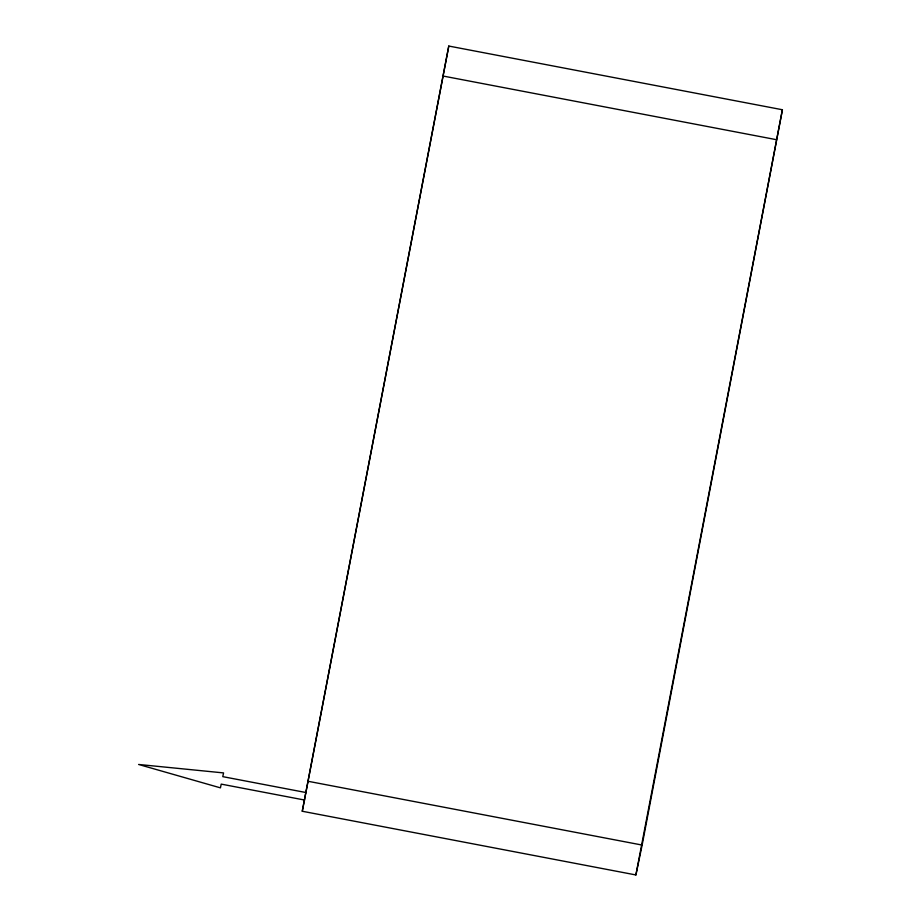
<?xml version="1.0" encoding="UTF-8"?>
<svg xmlns="http://www.w3.org/2000/svg" width="921" height="921" viewBox="0 0 921 921"><rect width="100%" height="100%" fill="white"/><g stroke="black" fill="none" stroke-linecap="round" stroke-linejoin="round"><path stroke-width="1.38" d="M302.272 811.251L448.792 46.05L782.401 109.749L642.133 845.064L635.893 874.95L302.272 811.251L448.792 46.05M635.893 874.95L782.401 109.749M442.552 75.936L776.161 139.635M308.523 781.365L642.133 845.064M306.186 792.578L222.778 776.645L223.561 772.915L138.599 764.465L220.441 787.858L221.213 784.116L304.621 800.05"/></g></svg>
